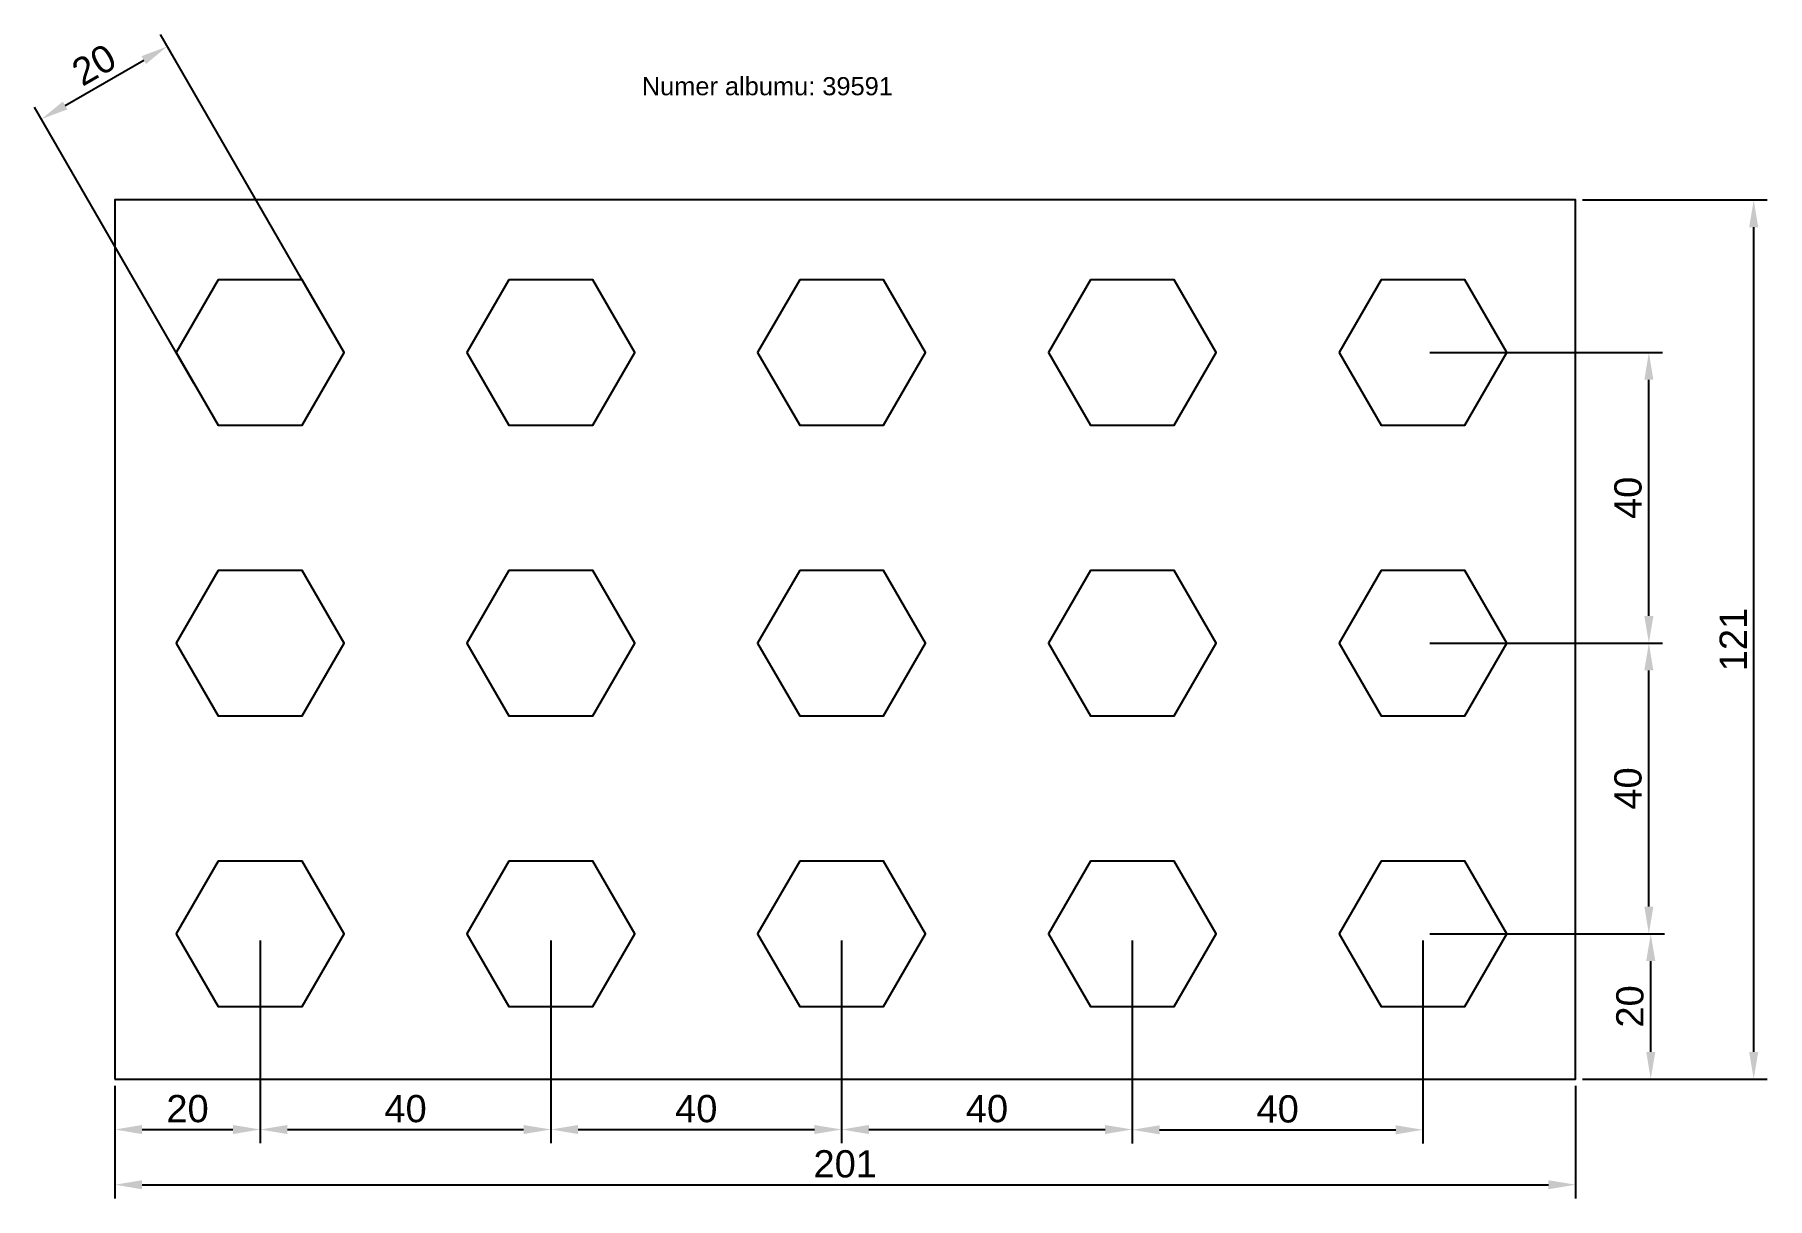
# Model space of a CAD drawing. Header units: millimetres. Extents: x 14 to 252, y 9 to 169.
import ezdxf

# ---------------------------------------------------------------- set-up
doc = ezdxf.new("R2010")
doc.units = ezdxf.units.MM
doc.layers.add('wymiar', color=10, linetype='Continuous')
doc.styles.get("Standard").update_dxf_attribs({"font": 'arial.ttf'})
doc.dimstyles.new('ISO-25', dxfattribs={"dimscale": 1.5, "dimtxt": 2.5, "dimasz": 2.5, "dimexe": 1.25, "dimexo": 0.625, "dimtad": 1, "dimtxsty": 'Standard', "dimcen": 2.5, "dimadec": 0, "dimazin": 0, "dimtfac": 1, "dimtmove": 0, "dimatfit": 3, "dimfxl": 1, "dimarcsym": 0})

# ---------------------------------------------------------------- blocks, each defined once
blk = doc.blocks.new('*U3')
blk.add_lwpolyline([(-5.77, 10), (-11.55, 0), (-5.77, -10), (5.77, -10), (11.55, 0), (5.77, 10)], close=True)
blk = doc.blocks.new('*U4')
at = {"color": 0, "linetype": 'ByBlock', "lineweight": -2, "transparency": 16777216}
for p in [(0, 80), (40, 80), (80, 80), (120, 80), (160, 80), (0, 40), (40, 40), (80, 40), (120, 40), (160, 40), (0, 0), (40, 0), (80, 0), (120, 0), (160, 0)]:
    blk.add_blockref('*U3', p, dxfattribs=at)
blk = doc.blocks.new('*D5')
at = {"layer": 'Defpoints', "color": 0, "transparency": 16777216}
for p in [(32.22, 167.14), (53.66, 130), (36.34, 120)]:
    blk.add_point(p, dxfattribs=at)
at = {"layer": 'wymiar', "color": 0, "lineweight": -2, "transparency": 16777216}
for p, q in [((53.19, 130.81), (31.28, 168.76)), ((18.15, 159.01), (28.97, 165.26)), ((35.87, 120.81), (13.96, 158.76))]:
    blk.add_line(p, q, dxfattribs=at)
at = {"layer": 'wymiar', "color": 0, "transparency": 16777216}
for points in [[(28.66, 165.8), (29.28, 164.72), (32.22, 167.14)], [(17.83, 159.55), (18.46, 158.47), (14.9, 157.14)]]:
    blk.add_solid(points, dxfattribs=at)
at = {"layer": 'wymiar', "color": 0, "transparency": 16777216, "insert": (22.13, 164.61), "char_height": 3.75, "attachment_point": 5, "rotation": 30}
blk.add_mtext('20', dxfattribs=at)
blk = doc.blocks.new('*D6')
at = {"layer": 'Defpoints', "color": 0, "transparency": 16777216}
for p in [(25, 25), (45, 25), (45, 18.06)]:
    blk.add_point(p, dxfattribs=at)
at = {"layer": 'wymiar', "color": 0, "lineweight": -2, "transparency": 16777216}
for p, q in [((25, 24.06), (25, 16.18)), ((45, 24.06), (45, 16.18)), ((28.75, 18.06), (41.25, 18.06))]:
    blk.add_line(p, q, dxfattribs=at)
at = {"layer": 'wymiar', "color": 0, "transparency": 16777216}
for points in [[(28.75, 18.68), (28.75, 17.43), (25, 18.06)], [(41.25, 18.68), (41.25, 17.43), (45, 18.06)]]:
    blk.add_solid(points, dxfattribs=at)
at = {"layer": 'wymiar', "color": 0, "transparency": 16777216, "insert": (35, 20.91), "char_height": 3.75, "attachment_point": 5}
blk.add_mtext('20', dxfattribs=at)
blk = doc.blocks.new('*D7')
at = {"layer": 'Defpoints', "color": 0, "transparency": 16777216}
for p in [(45, 45), (85, 45), (85, 18.06)]:
    blk.add_point(p, dxfattribs=at)
at = {"layer": 'wymiar', "color": 0, "lineweight": -2, "transparency": 16777216}
for p, q in [((45, 44.06), (45, 16.18)), ((85, 44.06), (85, 16.18)), ((48.75, 18.06), (81.25, 18.06))]:
    blk.add_line(p, q, dxfattribs=at)
at = {"layer": 'wymiar', "color": 0, "transparency": 16777216}
for points in [[(48.75, 18.68), (48.75, 17.43), (45, 18.06)], [(81.25, 18.68), (81.25, 17.43), (85, 18.06)]]:
    blk.add_solid(points, dxfattribs=at)
at = {"layer": 'wymiar', "color": 0, "transparency": 16777216, "insert": (65, 20.91), "char_height": 3.75, "attachment_point": 5}
blk.add_mtext('40', dxfattribs=at)
blk = doc.blocks.new('*D8')
at = {"layer": 'Defpoints', "color": 0, "transparency": 16777216}
for p in [(85, 45), (125, 45), (125, 18.06)]:
    blk.add_point(p, dxfattribs=at)
at = {"layer": 'wymiar', "color": 0, "lineweight": -2, "transparency": 16777216}
for p, q in [((85, 44.06), (85, 16.18)), ((125, 44.06), (125, 16.18)), ((88.75, 18.06), (121.25, 18.06))]:
    blk.add_line(p, q, dxfattribs=at)
at = {"layer": 'wymiar', "color": 0, "transparency": 16777216}
for points in [[(88.75, 18.68), (88.75, 17.43), (85, 18.06)], [(121.25, 18.68), (121.25, 17.43), (125, 18.06)]]:
    blk.add_solid(points, dxfattribs=at)
at = {"layer": 'wymiar', "color": 0, "transparency": 16777216, "insert": (105, 20.91), "char_height": 3.75, "attachment_point": 5}
blk.add_mtext('40', dxfattribs=at)
blk = doc.blocks.new('*D9')
at = {"layer": 'Defpoints', "color": 0, "transparency": 16777216}
for p in [(125, 45), (165, 45), (165, 18.06)]:
    blk.add_point(p, dxfattribs=at)
at = {"layer": 'wymiar', "color": 0, "lineweight": -2, "transparency": 16777216}
for p, q in [((125, 44.06), (125, 16.18)), ((165, 44.06), (165, 16.18)), ((128.75, 18.06), (161.25, 18.06))]:
    blk.add_line(p, q, dxfattribs=at)
at = {"layer": 'wymiar', "color": 0, "transparency": 16777216}
for points in [[(128.75, 18.68), (128.75, 17.43), (125, 18.06)], [(161.25, 18.68), (161.25, 17.43), (165, 18.06)]]:
    blk.add_solid(points, dxfattribs=at)
at = {"layer": 'wymiar', "color": 0, "transparency": 16777216, "insert": (145, 20.91), "char_height": 3.75, "attachment_point": 5}
blk.add_mtext('40', dxfattribs=at)
blk = doc.blocks.new('*D10')
at = {"layer": 'Defpoints', "color": 0, "transparency": 16777216}
for p in [(165, 45), (205, 45), (205, 18.02)]:
    blk.add_point(p, dxfattribs=at)
at = {"layer": 'wymiar', "color": 0, "lineweight": -2, "transparency": 16777216}
for p, q in [((165, 44.06), (165, 16.14)), ((205, 44.06), (205, 16.14)), ((168.75, 18.02), (201.25, 18.02))]:
    blk.add_line(p, q, dxfattribs=at)
at = {"layer": 'wymiar', "color": 0, "transparency": 16777216}
for points in [[(168.75, 18.64), (168.75, 17.39), (165, 18.02)], [(201.25, 18.64), (201.25, 17.39), (205, 18.02)]]:
    blk.add_solid(points, dxfattribs=at)
at = {"layer": 'wymiar', "color": 0, "transparency": 16777216, "insert": (185, 20.87), "char_height": 3.75, "attachment_point": 5}
blk.add_mtext('40', dxfattribs=at)
blk = doc.blocks.new('*D11')
at = {"layer": 'Defpoints', "color": 0, "transparency": 16777216}
for p in [(226, 45), (236.34, 45), (226, 25)]:
    blk.add_point(p, dxfattribs=at)
at = {"layer": 'wymiar', "color": 0, "lineweight": -2, "transparency": 16777216}
for p, q in [((226.94, 45), (238.22, 45)), ((236.34, 28.75), (236.34, 41.25)), ((226.94, 25), (238.22, 25))]:
    blk.add_line(p, q, dxfattribs=at)
at = {"layer": 'wymiar', "color": 0, "transparency": 16777216}
for points in [[(235.72, 41.25), (236.97, 41.25), (236.34, 45)], [(235.72, 28.75), (236.97, 28.75), (236.34, 25)]]:
    blk.add_solid(points, dxfattribs=at)
at = {"layer": 'wymiar', "color": 0, "transparency": 16777216, "insert": (233.49, 35), "char_height": 3.75, "attachment_point": 5, "rotation": 90}
blk.add_mtext('20', dxfattribs=at)
blk = doc.blocks.new('*D12')
at = {"layer": 'Defpoints', "color": 0, "transparency": 16777216}
for p in [(205, 85), (236.08, 85), (205, 45)]:
    blk.add_point(p, dxfattribs=at)
at = {"layer": 'wymiar', "color": 0, "lineweight": -2, "transparency": 16777216}
for p, q in [((205.94, 85), (237.96, 85)), ((236.08, 48.75), (236.08, 81.25)), ((205.94, 45), (237.96, 45))]:
    blk.add_line(p, q, dxfattribs=at)
at = {"layer": 'wymiar', "color": 0, "transparency": 16777216}
for points in [[(235.46, 81.25), (236.71, 81.25), (236.08, 85)], [(235.46, 48.75), (236.71, 48.75), (236.08, 45)]]:
    blk.add_solid(points, dxfattribs=at)
at = {"layer": 'wymiar', "color": 0, "transparency": 16777216, "insert": (233.23, 65), "char_height": 3.75, "attachment_point": 5, "rotation": 90}
blk.add_mtext('40', dxfattribs=at)
blk = doc.blocks.new('*D13')
at = {"layer": 'Defpoints', "color": 0, "transparency": 16777216}
for p in [(205, 125), (236.08, 125), (205, 85)]:
    blk.add_point(p, dxfattribs=at)
at = {"layer": 'wymiar', "color": 0, "lineweight": -2, "transparency": 16777216}
for p, q in [((205.94, 125), (237.96, 125)), ((236.08, 88.75), (236.08, 121.25)), ((205.94, 85), (237.96, 85))]:
    blk.add_line(p, q, dxfattribs=at)
at = {"layer": 'wymiar', "color": 0, "transparency": 16777216}
for points in [[(235.46, 121.25), (236.71, 121.25), (236.08, 125)], [(235.46, 88.75), (236.71, 88.75), (236.08, 85)]]:
    blk.add_solid(points, dxfattribs=at)
at = {"layer": 'wymiar', "color": 0, "transparency": 16777216, "insert": (233.23, 105), "char_height": 3.75, "attachment_point": 5, "rotation": 90}
blk.add_mtext('40', dxfattribs=at)
blk = doc.blocks.new('*D14')
at = {"layer": 'Defpoints', "color": 0, "transparency": 16777216}
for p in [(25, 25), (226, 25), (226, 10.46)]:
    blk.add_point(p, dxfattribs=at)
at = {"layer": 'wymiar', "color": 0, "lineweight": -2, "transparency": 16777216}
for p, q in [((25, 24.06), (25, 8.58)), ((226, 24.06), (226, 8.58)), ((28.75, 10.46), (222.25, 10.46))]:
    blk.add_line(p, q, dxfattribs=at)
at = {"layer": 'wymiar', "color": 0, "transparency": 16777216}
for points in [[(28.75, 11.08), (28.75, 9.83), (25, 10.46)], [(222.25, 11.08), (222.25, 9.83), (226, 10.46)]]:
    blk.add_solid(points, dxfattribs=at)
at = {"layer": 'wymiar', "color": 0, "transparency": 16777216, "insert": (125.5, 13.31), "char_height": 3.75, "attachment_point": 5}
blk.add_mtext('201', dxfattribs=at)
blk = doc.blocks.new('*D15')
at = {"layer": 'Defpoints', "color": 0, "transparency": 16777216}
for p in [(226, 146), (250.51, 146), (226, 25)]:
    blk.add_point(p, dxfattribs=at)
at = {"layer": 'wymiar', "color": 0, "lineweight": -2, "transparency": 16777216}
for p, q in [((226.94, 146), (252.38, 146)), ((250.51, 28.75), (250.51, 142.25)), ((226.94, 25), (252.38, 25))]:
    blk.add_line(p, q, dxfattribs=at)
at = {"layer": 'wymiar', "color": 0, "transparency": 16777216}
for points in [[(249.88, 142.25), (251.13, 142.25), (250.51, 146)], [(249.88, 28.75), (251.13, 28.75), (250.51, 25)]]:
    blk.add_solid(points, dxfattribs=at)
at = {"layer": 'wymiar', "color": 0, "transparency": 16777216, "insert": (247.69, 85.5), "char_height": 3.75, "attachment_point": 5, "rotation": 90}
blk.add_mtext('121', dxfattribs=at)

msp = doc.modelspace()

# ---------------------------------------------------------------- linework, layer by layer
msp.add_lwpolyline([(25, 25), (226, 25), (226, 146), (25, 146)], close=True)

# ---------------------------------------------------------------- block references
msp.add_blockref('*U4', (45, 45))

# ---------------------------------------------------------------- texts
at = {"insert": (97.504, 162.915), "char_height": 2.5, "attachment_point": 1}
msp.add_mtext_dynamic_manual_height_columns('Numer albumu: 39591', width=52.9965, gutter_width=12.5, heights=[0], dxfattribs=at)

# ---------------------------------------------------------------- dimensions: what is measured, and where the dimension line sits
at = {"layer": 'wymiar'}
for p1, p2, distance, picture, middle in [((36.34, 120), (53.66, 130), 42.881, '*D5', (22.133, 164.606)), ((226, 25), (226, 146), -24.51, '*D15', (247.69, 85.5)), ((205, 85), (205, 125), -31.085, '*D13', (233.233, 105)), ((205, 45), (205, 85), -31.085, '*D12', (233.233, 65)), ((45, 45), (85, 45), -26.941, '*D7', (65, 20.912)), ((85, 45), (125, 45), -26.941, '*D8', (105, 20.912)), ((125, 45), (165, 45), -26.941, '*D9', (145, 20.912)), ((165, 45), (205, 45), -26.985, '*D10', (185, 20.868)), ((226, 25), (226, 45), -10.342, '*D11', (233.49, 35)), ((25, 25), (45, 25), -6.941, '*D6', (35, 20.912)), ((25, 25), (226, 25), -14.542, '*D14', (125.5, 13.31))]:
    dim = msp.add_aligned_dim(p1=p1, p2=p2, distance=distance, dimstyle='ISO-25', dxfattribs=at)
    dim.commit()
    dim.dimension.update_dxf_attribs({"geometry": picture, "text_midpoint": middle})

doc.saveas('drawing.dxf')
